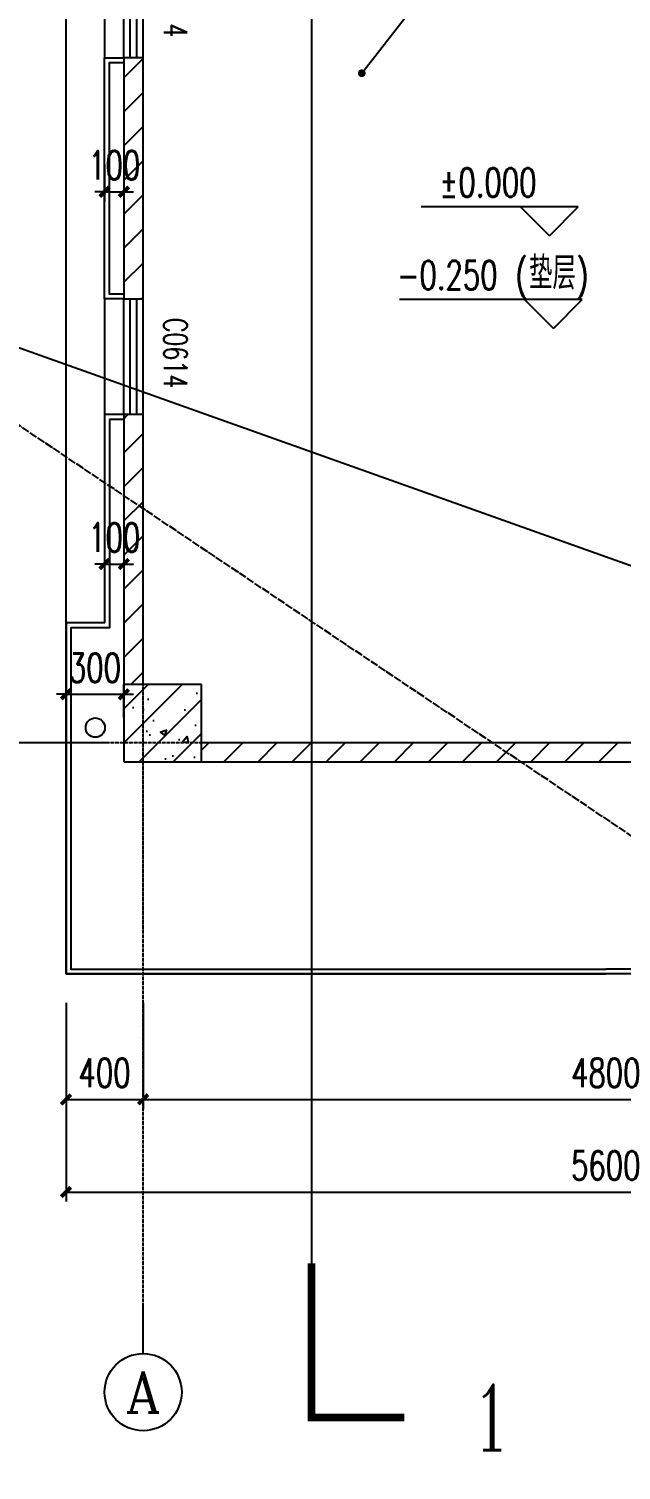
# Model space of a CAD drawing. Extents: x -954573 to 446329, y 489853 to 1226784.
# Drawn here: x -113047 to -109974, y 604747 to 612220 of the extents above; entities that cross this region are included whole.
import ezdxf
from ezdxf.enums import TextEntityAlignment as Align

# ---------------------------------------------------------------- set-up
doc = ezdxf.new("R2010")
doc.units = 0
doc.header["$LTSCALE"] = 10
doc.header["$MEASUREMENT"] = 0
doc.linetypes.add('10平面$0$DOTE', pattern=[2.42, 2, -0.2, 0.02, -0.2])
doc.linetypes.add('10平面$1$DASH', pattern=[0.35, 0.25, -0.1])
doc.layers.get('Defpoints').update_dxf_attribs({"color": 210})
for name, color, linetype in [('10平面$0$A-AXIS-D', 8, 'Continuous'), ('10平面$0$A-AXIS-DOTE', 8, '10平面$0$DOTE'), ('10平面$0$A-AXIS-DP', 8, 'Continuous'), ('10平面$0$A-AXIS-ELEV', 8, 'Continuous'), ('10平面$0$A-AXIS-SYMB', 8, 'Continuous'), ('10平面$0$A-CURTAIN', 8, 'Continuous'), ('10平面$0$A-DRAIN', 8, 'Continuous'), ('10平面$0$A-LIN-V', 8, 'Continuous'), ('10平面$0$A-TEXT', 8, 'Continuous'), ('10平面$0$A-WINDOW', 8, 'Continuous'), ('10平面$0$AS-COLN', 8, 'Continuous'), ('10平面$0$AS-WALL', 8, 'Continuous'), ('10平面$0$DIM_SYMB', 8, 'Continuous'), ('10平面$0$PUB_HATCH', 8, 'Continuous'), ('10平面$0$PUB_TEXT', 8, 'Continuous'), ('A-LIN-V', 9, 'Continuous'), ('建-引出', 3, 'Continuous')]:
    doc.layers.add(name, color=color, linetype=linetype)
doc.styles.add('10平面$0$_TCH_AXIS', font='COMPLEX', dxfattribs={"bigfont": 'GBCBIG'})
doc.styles.add('10平面$0$_TCH_DIM', font='SIMPLEX', dxfattribs={"bigfont": 'GBCBIG'})
doc.styles.add('10平面$0$_TCH_DIM_T3', font='SIMPLEX', dxfattribs={"width": 0.705882, "bigfont": 'GBCBIG'})
doc.styles.add('10平面$0$_TCH_LABEL', font='COMPLEX', dxfattribs={"bigfont": 'GBCBIG'})
doc.styles.add('10平面$0$_TCH_SPACE', font='SIMPLEX', dxfattribs={"height": 5, "bigfont": 'GBCBIG'})
doc.dimstyles.new('10平面$0$_TCH_ARCH&&50', dxfattribs={"dimtxt": 148.75, "dimasz": 50, "dimexe": 50, "dimexo": 50, "dimgap": 63.125, "dimtad": 1, "dimdec": 0, "dimzin": 0, "dimdsep": 46, "dimtxsty": '10平面$0$_TCH_DIM_T3', "dimblk": '10平面$0$_ArchTick', "dimcen": 0.09, "dimclrt": 7, "dimazin": 2, "dimtfac": 1, "dimtdec": 0, "dimtix": 1, "dimtmove": 2, "dimatfit": 3, "dimfxl": 0, "dimtolj": 1, "dimtzin": 0, "dimarcsym": 0})
pattern_1 = [(45, (0, 89.76), (-88.388383, 88.388383), [])]

# ---------------------------------------------------------------- blocks, each defined once
blk = doc.blocks.new('10平面$0$_ArchTick')
at = {"color": 0, "linetype": 'ByBlock', "const_width": 0.4}
blk.add_lwpolyline([(-0.5, -0.5), (0.5, 0.5)], dxfattribs=at)
blk = doc.blocks.new('*D3145')
at = {"layer": '10平面$0$A-AXIS-D', "color": 0, "lineweight": -2}
for p, q in [((108282.2, -197649.7), (108282.2, -198200.7)), ((113082.2, -197649.7), (113082.2, -198200.7)), ((108282.2, -198150.7), (113082.2, -198150.7))]:
    blk.add_line(p, q, dxfattribs=at)
at = {"layer": 'Defpoints', "color": 0}
for p in [(108282.2, -197599.7), (113082.2, -197599.7), (113082.2, -198150.7)]:
    blk.add_point(p, dxfattribs=at)
at = {"layer": '10平面$0$A-AXIS-D', "color": 0, "lineweight": -2, "xscale": 50, "yscale": 50, "zscale": 50, "rotation": 180}
blk.add_blockref('10平面$0$_ArchTick', (108282.2, -198150.7), dxfattribs=at)
at = {"layer": '10平面$0$A-AXIS-D', "color": 0, "lineweight": -2, "xscale": 50, "yscale": 50, "zscale": 50}
blk.add_blockref('10平面$0$_ArchTick', (113082.2, -198150.7), dxfattribs=at)
at = {"layer": '10平面$0$A-AXIS-D', "color": 7, "insert": (110682.2, -198013.2), "char_height": 148.75, "attachment_point": 5, "style": '10平面$0$_TCH_DIM_T3'}
blk.add_mtext('\\A1;4800', dxfattribs=at)
blk = doc.blocks.new('*D3146')
at = {"layer": '10平面$0$A-AXIS-D', "color": 0, "lineweight": -2}
for p, q in [((107882.2, -197649.7), (107882.2, -198200.7)), ((108282.2, -197649.7), (108282.2, -198200.7)), ((107882.2, -198150.7), (108282.2, -198150.7))]:
    blk.add_line(p, q, dxfattribs=at)
at = {"layer": 'Defpoints', "color": 0}
for p in [(107882.2, -197599.7), (108282.2, -197599.7), (108282.2, -198150.7)]:
    blk.add_point(p, dxfattribs=at)
at = {"layer": '10平面$0$A-AXIS-D', "color": 0, "lineweight": -2, "xscale": 50, "yscale": 50, "zscale": 50, "rotation": 180}
blk.add_blockref('10平面$0$_ArchTick', (107882.2, -198150.7), dxfattribs=at)
at = {"layer": '10平面$0$A-AXIS-D', "color": 0, "lineweight": -2, "xscale": 50, "yscale": 50, "zscale": 50}
blk.add_blockref('10平面$0$_ArchTick', (108282.2, -198150.7), dxfattribs=at)
at = {"layer": '10平面$0$A-AXIS-D', "color": 7, "insert": (108082.2, -198013.2), "char_height": 148.75, "attachment_point": 5, "style": '10平面$0$_TCH_DIM_T3'}
blk.add_mtext('\\A1;400', dxfattribs=at)
blk = doc.blocks.new('*D3147')
at = {"layer": '10平面$0$A-AXIS-D', "color": 0, "lineweight": -2}
for p, q in [((107882.2, -197649.7), (107882.2, -198680.7)), ((113482.2, -197649.7), (113482.2, -198680.7)), ((107882.2, -198630.7), (113482.2, -198630.7))]:
    blk.add_line(p, q, dxfattribs=at)
at = {"layer": 'Defpoints', "color": 0}
for p in [(107882.2, -197599.7), (113482.2, -197599.7), (113482.2, -198630.7)]:
    blk.add_point(p, dxfattribs=at)
at = {"layer": '10平面$0$A-AXIS-D', "color": 0, "lineweight": -2, "xscale": 50, "yscale": 50, "zscale": 50, "rotation": 180}
blk.add_blockref('10平面$0$_ArchTick', (107882.2, -198630.7), dxfattribs=at)
at = {"layer": '10平面$0$A-AXIS-D', "color": 0, "lineweight": -2, "xscale": 50, "yscale": 50, "zscale": 50}
blk.add_blockref('10平面$0$_ArchTick', (113482.2, -198630.7), dxfattribs=at)
at = {"layer": '10平面$0$A-AXIS-D', "color": 7, "insert": (110682.2, -198493.2), "char_height": 148.75, "attachment_point": 5, "style": '10平面$0$_TCH_DIM_T3'}
blk.add_mtext('\\A1;5600', dxfattribs=at)
blk = doc.blocks.new('*D3286')
at = {"layer": '10平面$0$A-AXIS-DP', "color": 0, "lineweight": -2}
for p, q in [((-112854.2, 608650), (-112854.2, 608820)), ((-112554.2, 608650), (-112554.2, 608820)), ((-112854.2, 608770), (-112904.2, 608770)), ((-112854.2, 608770), (-112554.2, 608770)), ((-112554.2, 608770), (-112504.2, 608770))]:
    blk.add_line(p, q, dxfattribs=at)
at = {"layer": 'Defpoints', "color": 0}
for p in [(-112554.2, 608770), (-112854.2, 608600), (-112554.2, 608600)]:
    blk.add_point(p, dxfattribs=at)
at = {"layer": '10平面$0$A-AXIS-DP', "color": 0, "lineweight": -2, "xscale": 50, "yscale": 50, "zscale": 50}
blk.add_blockref('10平面$0$_ArchTick', (-112854.2, 608770), dxfattribs=at)
at = {"layer": '10平面$0$A-AXIS-DP', "color": 0, "lineweight": -2, "xscale": 50, "yscale": 50, "zscale": 50, "rotation": 180}
blk.add_blockref('10平面$0$_ArchTick', (-112554.2, 608770), dxfattribs=at)
at = {"layer": '10平面$0$A-AXIS-DP', "color": 7, "insert": (-112704.2, 608907.5), "char_height": 148.75, "attachment_point": 5, "style": '10平面$0$_TCH_DIM_T3'}
blk.add_mtext('\\A1;300', dxfattribs=at)
blk = doc.blocks.new('*D3312')
at = {"layer": '10平面$0$A-AXIS-DP', "color": 0, "lineweight": -2}
for p, q in [((-112654.2, 611517.1), (-112654.2, 611325.4)), ((-112554.2, 611517.1), (-112554.2, 611325.4)), ((-112654.2, 611375.4), (-112704.2, 611375.4)), ((-112654.2, 611375.4), (-112554.2, 611375.4)), ((-112554.2, 611375.4), (-112504.2, 611375.4))]:
    blk.add_line(p, q, dxfattribs=at)
at = {"layer": 'Defpoints', "color": 0}
for p in [(-112654.2, 611567.1), (-112554.2, 611567.1), (-112554.2, 611375.4)]:
    blk.add_point(p, dxfattribs=at)
at = {"layer": '10平面$0$A-AXIS-DP', "color": 0, "lineweight": -2, "xscale": 50, "yscale": 50, "zscale": 50}
blk.add_blockref('10平面$0$_ArchTick', (-112654.2, 611375.4), dxfattribs=at)
at = {"layer": '10平面$0$A-AXIS-DP', "color": 0, "lineweight": -2, "xscale": 50, "yscale": 50, "zscale": 50, "rotation": 180}
blk.add_blockref('10平面$0$_ArchTick', (-112554.2, 611375.4), dxfattribs=at)
at = {"layer": '10平面$0$A-AXIS-DP', "color": 7, "insert": (-112604.2, 611512.9), "char_height": 148.75, "attachment_point": 5, "style": '10平面$0$_TCH_DIM_T3'}
blk.add_mtext('\\A1;100', dxfattribs=at)
blk = doc.blocks.new('*D3313')
at = {"layer": '10平面$0$A-AXIS-DP', "color": 0, "lineweight": -2}
for p, q in [((-112654.2, 609587.1), (-112654.2, 609395.4)), ((-112554.2, 609587.1), (-112554.2, 609395.4)), ((-112654.2, 609445.4), (-112704.2, 609445.4)), ((-112654.2, 609445.4), (-112554.2, 609445.4)), ((-112554.2, 609445.4), (-112504.2, 609445.4))]:
    blk.add_line(p, q, dxfattribs=at)
at = {"layer": 'Defpoints', "color": 0}
for p in [(-112654.2, 609637.1), (-112554.2, 609637.1), (-112554.2, 609445.4)]:
    blk.add_point(p, dxfattribs=at)
at = {"layer": '10平面$0$A-AXIS-DP', "color": 0, "lineweight": -2, "xscale": 50, "yscale": 50, "zscale": 50}
blk.add_blockref('10平面$0$_ArchTick', (-112654.2, 609445.4), dxfattribs=at)
at = {"layer": '10平面$0$A-AXIS-DP', "color": 0, "lineweight": -2, "xscale": 50, "yscale": 50, "zscale": 50, "rotation": 180}
blk.add_blockref('10平面$0$_ArchTick', (-112554.2, 609445.4), dxfattribs=at)
at = {"layer": '10平面$0$A-AXIS-DP', "color": 7, "insert": (-112604.2, 609582.9), "char_height": 148.75, "attachment_point": 5, "style": '10平面$0$_TCH_DIM_T3'}
blk.add_mtext('\\A1;100', dxfattribs=at)
blk = doc.blocks.new('10平面$0$dote')
at = {"layer": '10平面$0$A-AXIS-D'}
blk.add_circle((108282.2, -199668.5), 200, dxfattribs=at)
at = {"layer": '10平面$0$A-AXIS-DOTE'}
for p, q in [((108282.2, -199468.5), (108282.2, -181810.8)), ((105547.2, -196299.7), (114434.2, -196299.7))]:
    blk.add_line(p, q, dxfattribs=at)
at = {"layer": '10平面$0$A-AXIS-DOTE', "ltscale": 2}
blk.add_line((121882.2, -204200), (91886.2, -184100), dxfattribs=at)
at = {"layer": '10平面$0$PUB_TEXT', "style": '10平面$0$_TCH_AXIS'}
blk.add_text('A', height=212.6, dxfattribs=at).set_placement((108191.1, -199774.8), (108373.3, -199774.8), align=Align.FIT)
at = {"layer": '10平面$0$A-AXIS-D'}
for p1, p2, distance, picture, middle in [((107882.2, -197599.7), (108282.2, -197599.7), -551.1, '*D3146', (108082.2, -198013.2)), ((107882.2, -197599.7), (113482.2, -197599.7), -1031.1, '*D3147', (110682.2, -198493.2)), ((108282.2, -197599.7), (113082.2, -197599.7), -551.1, '*D3145', (110682.2, -198013.2))]:
    dim = blk.add_aligned_dim(p1=p1, p2=p2, distance=distance, dimstyle='10平面$0$_TCH_ARCH&&50', dxfattribs=at)
    dim.commit()
    dim.dimension.update_dxf_attribs({"geometry": picture, "text_midpoint": middle})
blk = doc.blocks.new('10平面$0$42342343')
at = {"layer": '10平面$0$PUB_HATCH'}
h = blk.add_hatch(dxfattribs=at)
h.set_pattern_fill('普通砖', color=256, scale=50, style=0)
h.set_pattern_definition(pattern_1)
h.paths.add_polyline_path([(-112454.2, 610820.3), (-112454.2, 612070.3), (-112554.2, 612070.3), (-112554.2, 610820.3)])
h = blk.add_hatch(dxfattribs=at)
h.set_pattern_fill('普通砖', color=256, scale=50, style=0)
h.set_pattern_definition(pattern_1)
h.paths.add_polyline_path([(-112554.2, 608820.3), (-112454.2, 608820.3), (-112454.2, 610220.3), (-112554.2, 610220.3)])
h = blk.add_hatch(dxfattribs=at)
h.set_pattern_fill('钢筋混凝土', color=256, scale=50, style=0)
h.set_pattern_definition([(45, (0, 0), (-88.388348, 88.388348), []), (50, (0, 0), (358.63009, -31.37607), [37.5, -412.5]), (355, (0, 0), (-69.37567, 376.09607), [30, -330]), (100.4514, (29.9, -2.6), (289.2547, 344.71977), [31.8701, -350.57106]), (46.1842, (0, 100), (533.62052, -82.7595), [56.25, -618.75]), (96.6356, (44.47, 93.1), (467.33135, 487.05894), [47.80514, -525.8565]), (351.1842, (0, 100), (467.33097, 487.0593), [45, -495]), (21, (50, 75), (298.45353, -201.30945), [37.5, -412.5]), (326, (50, 75), (121.65767, 362.57502), [30, -330]), (71.4514, (74.87, 58.22), (420.11131, 161.26525), [31.8701, -350.57106]), (37.5, (0, 0), (6.079928, 166.446927), [0, -326, 0, -335, 0, -331.25]), (7.5, (0, 0), (131.53477, 197.205856), [0, -191, 0, -318.5, 0, -126.25]), (327.5, (-111.5, 0), (266.911218, -11.277436), [0, -125, 0, -390, 0, -517.5]), (317.5, (-161.5, 0), (291.593085, 50.05249), [0, -162.5, 0, -259, 0, -367.5])])
h.paths.add_polyline_path([(-112554.2, 608820.3), (-112554.2, 608420.3), (-112151.7, 608420.3), (-112151.7, 608820.3)])
h = blk.add_hatch(dxfattribs=at)
h.set_pattern_fill('普通砖', color=256, scale=50, style=0)
h.set_pattern_definition(pattern_1)
h.paths.add_polyline_path([(-112151.7, 608520.3), (-112151.7, 608420.3), (-109104.2, 608420.3), (-109104.2, 608487), (-109154.2, 608520.3)])
at = {"layer": '10平面$0$A-AXIS-ELEV'}
for p, q in [((-110196.6, 611296.7), (-111012.6, 611296.7)), ((-110346.6, 611146.7), (-110496.6, 611296.7)), ((-110346.6, 611146.7), (-110196.6, 611296.7))]:
    blk.add_line(p, q, dxfattribs=at)
at = {"layer": '10平面$0$A-AXIS-SYMB', "linetype": '10平面$1$DASH'}
blk.add_line((-111580, 623480), (-111580, 605820), dxfattribs=at)
at = {"layer": '10平面$0$A-AXIS-SYMB', "const_width": 40}
blk.add_lwpolyline([(-111580, 605820), (-111580, 605020), (-111100, 605020)], dxfattribs=at)
at = {"layer": '10平面$0$A-CURTAIN'}
for p, q in [((-112554.2, 610220.3), (-112654.2, 610220.3)), ((-112554.2, 610195.3), (-112629.2, 610195.3))]:
    blk.add_line(p, q, dxfattribs=at)
for points in [[(-112554.2, 610820.3), (-112654.2, 610820.3), (-112654.2, 612070.3), (-112554.2, 612070.3)], [(-112554.2, 610845.3), (-112629.2, 610845.3), (-112629.2, 612045.3), (-112554.2, 612045.3)], [(-112654.2, 610220.3), (-112654.2, 609140), (-112854.2, 609140), (-112854.2, 607320.3), (-110054.2, 607320.3)], [(-107454.2, 610220.3), (-107454.2, 609140), (-107254.2, 609140), (-107254.2, 607320.3), (-110054.2, 607320.3)], [(-112629.2, 610195.3), (-112629.2, 609115), (-112829.2, 609115), (-112829.2, 607345.3), (-110054.2, 607345.3)], [(-107479.2, 610195.3), (-107479.2, 609115), (-107279.2, 609115), (-107279.2, 607345.3), (-110054.2, 607345.3)]]:
    blk.add_lwpolyline(points, dxfattribs=at)
at = {"layer": '10平面$0$A-DRAIN', "color": 5}
blk.add_circle((-112702.2, 608597.1), 50, dxfattribs=at)
at = {"layer": '10平面$0$A-LIN-V'}
for p, q in [((-112654.2, 612670.3), (-112654.2, 612070.3)), ((-112654.2, 610820.3), (-112654.2, 610220.3))]:
    blk.add_line(p, q, dxfattribs=at)
at = {"layer": '10平面$0$A-WINDOW'}
for p, q in [((-112554.2, 612070.3), (-112554.2, 612670.3)), ((-112520.9, 612070.3), (-112520.9, 612670.3)), ((-112487.5, 612070.3), (-112487.5, 612670.3)), ((-112454.2, 612070.3), (-112454.2, 612670.3)), ((-112554.2, 610220.3), (-112554.2, 610820.3)), ((-112520.9, 610220.3), (-112520.9, 610820.3)), ((-112487.5, 610220.3), (-112487.5, 610820.3)), ((-112454.2, 610220.3), (-112454.2, 610820.3))]:
    blk.add_line(p, q, dxfattribs=at)
at = {"layer": '10平面$0$AS-COLN'}
for p, q in [((-112554.2, 608820.3), (-112554.2, 608420.3)), ((-112151.7, 608820.3), (-112554.2, 608820.3)), ((-112151.7, 608420.3), (-112151.7, 608820.3)), ((-112554.2, 608420.3), (-112151.7, 608420.3))]:
    blk.add_line(p, q, dxfattribs=at)
at = {"layer": '10平面$0$AS-WALL'}
for p, q in [((-112454.2, 612070.3), (-112554.2, 612070.3)), ((-112554.2, 612070.3), (-112554.2, 610820.3)), ((-112454.2, 610820.3), (-112454.2, 612070.3)), ((-112554.2, 610820.3), (-112454.2, 610820.3)), ((-112454.2, 610220.3), (-112554.2, 610220.3)), ((-112554.2, 610220.3), (-112554.2, 608820.3)), ((-112454.2, 608820.3), (-112454.2, 610220.3)), ((-112151.7, 608520.3), (-109154.2, 608520.3)), ((-112151.7, 608420.3), (-109104.2, 608420.3))]:
    blk.add_line(p, q, dxfattribs=at)
at = {"layer": '10平面$0$AS-WALL', "linetype": '10平面$1$DASH'}
blk.add_lwpolyline([(-112854.2, 607320.3), (-112854.2, 621570), (-107254.2, 621570), (-107254.2, 607320.3)], close=True, dxfattribs=at)
at = {"layer": '10平面$0$A-TEXT', "style": '10平面$0$_TCH_SPACE', "width": 0.7}
for p in [(-112346.7, 612541.9), (-112346.7, 610721.9)]:
    blk.add_text('C0614', height=120.57, rotation=270, dxfattribs=at).set_placement(p)
at = {"layer": '10平面$0$PUB_TEXT', "width": 0.705882}
for s, height, style, p in [('%%P0.000', 148.75, '10平面$0$_TCH_DIM', (-110917.6, 611349.2)), ('1', 340, '10平面$0$_TCH_LABEL', (-110751.4, 604850))]:
    blk.add_text(s, height=height, dxfattribs=dict(at, style=style)).set_placement(p)
at = {"layer": '10平面$0$A-AXIS-DP'}
for p1, p2, distance, picture, middle in [((-112654.2, 611567.1), (-112554.2, 611567.1), -191.7, '*D3312', (-112604.2, 611512.9)), ((-112654.2, 609637.1), (-112554.2, 609637.1), -191.7, '*D3313', (-112604.2, 609582.9)), ((-112854.2, 608600), (-112554.2, 608600), 170, '*D3286', (-112704.2, 608907.5))]:
    dim = blk.add_aligned_dim(p1=p1, p2=p2, distance=distance, dimstyle='10平面$0$_TCH_ARCH&&50', dxfattribs=at)
    dim.commit()
    dim.dimension.update_dxf_attribs({"geometry": picture, "text_midpoint": middle})
blk = doc.blocks.new('10平面')
at = {"layer": '10平面$0$A-AXIS-ELEV'}
for p, q in [((-110175.9, 610816.7), (-111125, 610816.7)), ((-110325.9, 610666.7), (-110475.9, 610816.7)), ((-110325.9, 610666.7), (-110175.9, 610816.7))]:
    blk.add_line(p, q, dxfattribs=at)
at = {"layer": '10平面$0$DIM_SYMB'}
blk.add_line((-111320, 611990), (-110690, 612800), dxfattribs=at)
at = {"layer": '10平面$0$DIM_SYMB', "const_width": 20}
blk.add_lwpolyline([(-111326.1, 611982.1, 1), (-111313.9, 611997.9, 1)], format="xyb", close=True, dxfattribs=at)
at = {"layer": '10平面$0$A-LIN-V'}
blk.add_blockref('10平面$0$42342343', (0, 0), dxfattribs=at)
at = {"layer": '10平面$0$AS-WALL'}
blk.add_blockref('10平面$0$dote', (-220736.4, 804820), dxfattribs=at)
at = {"layer": '10平面$0$PUB_TEXT', "style": '10平面$0$_TCH_DIM', "width": 0.705882}
for s, height, p in [('(', 148.8, (-110522.5, 610869.2)), (')', 148.8, (-110206.7, 610869.2)), ('-0.250', 148.75, (-111137.5, 610869.2))]:
    blk.add_text(s, height=height, dxfattribs=at).set_placement(p)
at = {"layer": '10平面$0$PUB_TEXT', "style": '10平面$0$_TCH_DIM'}
blk.add_text('垫层', height=168.79, dxfattribs=at).set_placement((-110452.5, 610869.2))

msp = doc.modelspace()

# ---------------------------------------------------------------- block references
at = {"layer": 'A-LIN-V'}
msp.add_blockref('10平面', (0, 0), dxfattribs=at)

# ---------------------------------------------------------------- next in the draw order: linework, layer by layer
at = {"layer": '建-引出'}
msp.add_line((-133754.2, 617920), (-97180, 604900), dxfattribs=at)

doc.saveas('drawing.dxf')
